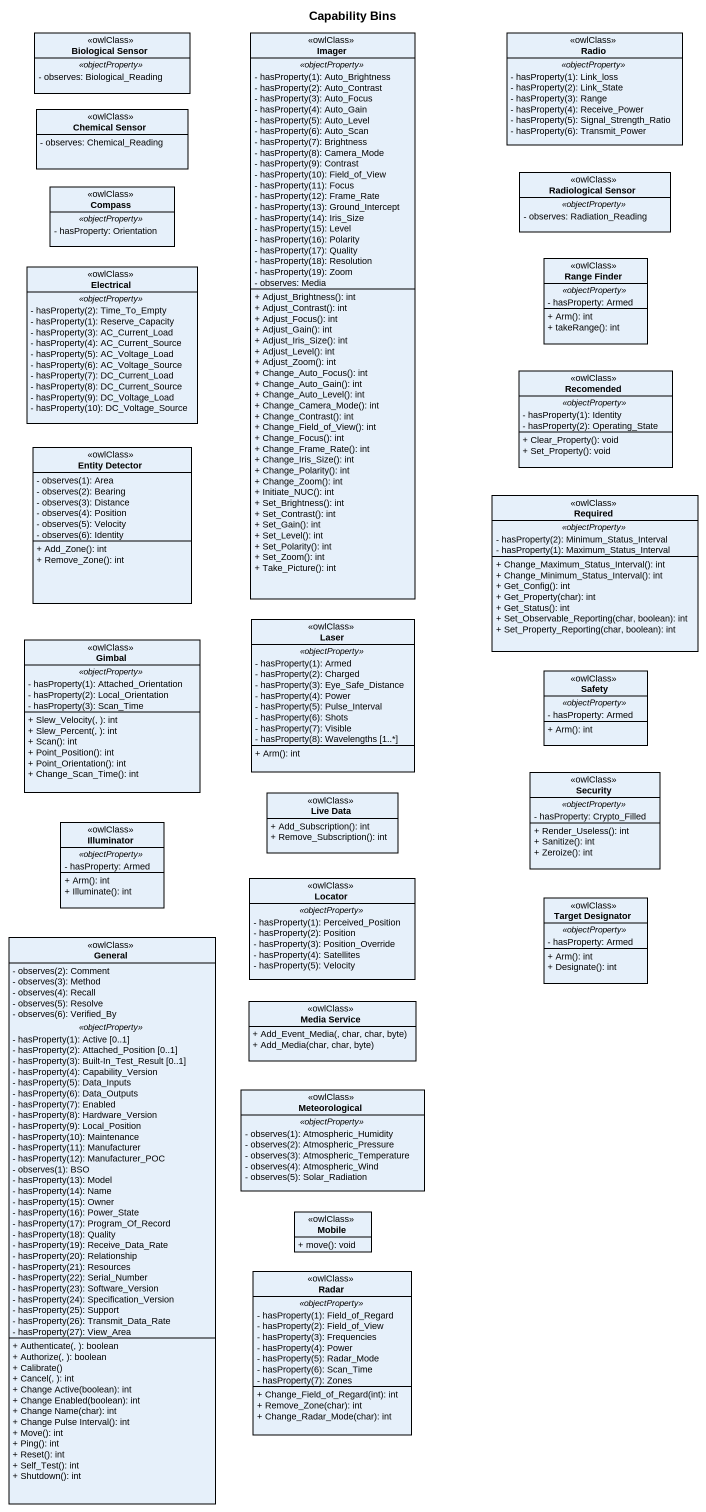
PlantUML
@startuml
title Capability Bins
hide circle
hide empty members
skinparam classAttributeIconSize 0
class "Biological Sensor" as Biological_Sensor <<owlClass>> {
  .. <<objectProperty>> ..
  - observes: Biological_Reading
}
class Imager <<owlClass>> {
  .. <<objectProperty>> ..
  {field} - hasProperty(1): Auto_Brightness
  {field} - hasProperty(2): Auto_Contrast
  {field} - hasProperty(3): Auto_Focus
  {field} - hasProperty(4): Auto_Gain
  {field} - hasProperty(5): Auto_Level
  {field} - hasProperty(6): Auto_Scan
  {field} - hasProperty(7): Brightness
  {field} - hasProperty(8): Camera_Mode
  {field} - hasProperty(9): Contrast
  {field} - hasProperty(10): Field_of_View
  {field} - hasProperty(11): Focus
  {field} - hasProperty(12): Frame_Rate
  {field} - hasProperty(13): Ground_Intercept
  {field} - hasProperty(14): Iris_Size
  {field} - hasProperty(15): Level
  {field} - hasProperty(16): Polarity
  {field} - hasProperty(17): Quality
  {field} - hasProperty(18): Resolution
  {field} - hasProperty(19): Zoom
  - observes: Media
  --
  + Adjust_Brightness(): int
  + Adjust_Contrast(): int
  + Adjust_Focus(): int
  + Adjust_Gain(): int
  + Adjust_Iris_Size(): int
  + Adjust_Level(): int
  + Adjust_Zoom(): int
  + Change_Auto_Focus(): int
  + Change_Auto_Gain(): int
  + Change_Auto_Level(): int
  + Change_Camera_Mode(): int
  + Change_Contrast(): int
  + Change_Field_of_View(): int
  + Change_Focus(): int
  + Change_Frame_Rate(): int
  + Change_Iris_Size(): int
  + Change_Polarity(): int
  + Change_Zoom(): int
  + Initiate_NUC(): int
  + Set_Brightness(): int
  + Set_Contrast(): int
  + Set_Gain(): int
  + Set_Level(): int
  + Set_Polarity(): int
  + Set_Zoom(): int
  + Take_Picture(): int
}
class Radio <<owlClass>> {
  .. <<objectProperty>> ..
  {field} - hasProperty(1): Link_loss
  {field} - hasProperty(2): Link_State
  {field} - hasProperty(3): Range
  {field} - hasProperty(4): Receive_Power
  {field} - hasProperty(5): Signal_Strength_Ratio
  {field} - hasProperty(6): Transmit_Power
}
class "Chemical Sensor" as Chemical_Sensor <<owlClass>> {
  - observes: Chemical_Reading
}
class "Radiological Sensor" as Radiological_Sensor <<owlClass>> {
  .. <<objectProperty>> ..
  - observes: Radiation_Reading
}
class Compass <<owlClass>> {
  .. <<objectProperty>> ..
  - hasProperty: Orientation
}
class "Range Finder" as Range_Finder <<owlClass>> {
  .. <<objectProperty>> ..
  - hasProperty: Armed
  --
  + Arm(): int
  + takeRange(): int
}
class Electrical <<owlClass>> {
  .. <<objectProperty>> ..
  {field} - hasProperty(2): Time_To_Empty
  {field} - hasProperty(1): Reserve_Capacity
  {field} - hasProperty(3): AC_Current_Load
  {field} - hasProperty(4): AC_Current_Source
  {field} - hasProperty(5): AC_Voltage_Load
  {field} - hasProperty(6): AC_Voltage_Source
  {field} - hasProperty(7): DC_Current_Load
  {field} - hasProperty(8): DC_Current_Source
  {field} - hasProperty(9): DC_Voltage_Load
  {field} - hasProperty(10): DC_Voltage_Source
}
class Recomended <<owlClass>> {
  .. <<objectProperty>> ..
  {field} - hasProperty(1): Identity
  {field} - hasProperty(2): Operating_State
  --
  + Clear_Property(): void
  + Set_Property(): void
}
class "Entity Detector" as Entity_Detector <<owlClass>> {
  {field} - observes(1): Area
  {field} - observes(2): Bearing
  {field} - observes(3): Distance
  {field} - observes(4): Position
  {field} - observes(5): Velocity
  {field} - observes(6): Identity
  + Add_Zone(): int
  + Remove_Zone(): int
}
class Required <<owlClass>> {
  .. <<objectProperty>> ..
  {field} - hasProperty(2): Minimum_Status_Interval
  {field} - hasProperty(1): Maximum_Status_Interval
  --
  + Change_Maximum_Status_Interval(): int
  + Change_Minimum_Status_Interval(): int
  + Get_Config(): int
  + Get_Property(char): int
  + Get_Status(): int
  + Set_Observable_Reporting(char, boolean): int
  + Set_Property_Reporting(char, boolean): int
}
class Gimbal <<owlClass>> {
  .. <<objectProperty>> ..
  {field} - hasProperty(1): Attached_Orientation
  {field} - hasProperty(2): Local_Orientation
  {field} - hasProperty(3): Scan_Time
  --
  + Slew_Velocity(, ): int
  + Slew_Percent(, ): int
  + Scan(): int
  + Point_Position(): int
  + Point_Orientation(): int
  + Change_Scan_Time(): int
}
class Laser <<owlClass>> {
  .. <<objectProperty>> ..
  {field} - hasProperty(1): Armed
  {field} - hasProperty(2): Charged
  {field} - hasProperty(3): Eye_Safe_Distance
  {field} - hasProperty(4): Power
  {field} - hasProperty(5): Pulse_Interval
  {field} - hasProperty(6): Shots
  {field} - hasProperty(7): Visible
  {field} - hasProperty(8): Wavelengths [1..*]
  --
  + Arm(): int
}
class Safety <<owlClass>> {
  .. <<objectProperty>> ..
  - hasProperty: Armed
  --
  + Arm(): int
}
class "Live Data" as Live_Data <<owlClass>> {
  + Add_Subscription(): int
  + Remove_Subscription(): int
}
class Security <<owlClass>> {
  .. <<objectProperty>> ..
  - hasProperty: Crypto_Filled
  --
  + Render_Useless(): int
  + Sanitize(): int
  + Zeroize(): int
}
class Illuminator <<owlClass>> {
  .. <<objectProperty>> ..
  - hasProperty: Armed
  --
  + Arm(): int
  + Illuminate(): int
}
class Locator <<owlClass>> {
  .. <<objectProperty>> ..
  {field} - hasProperty(1): Perceived_Position
  {field} - hasProperty(2): Position
  {field} - hasProperty(3): Position_Override
  {field} - hasProperty(4): Satellites
  {field} - hasProperty(5): Velocity
}
class "Target Designator" as Target_Designator <<owlClass>> {
  .. <<objectProperty>> ..
  - hasProperty: Armed
  --
  + Arm(): int
  + Designate(): int
}
class General <<owlClass>> {
  {field} - observes(2): Comment
  {field} - observes(3): Method
  {field} - observes(4): Recall
  {field} - observes(5): Resolve
  {field} - observes(6): Verified_By
  .. <<objectProperty>> ..
  {field} - hasProperty(1): Active [0..1]
  {field} - hasProperty(2): Attached_Position [0..1]
  {field} - hasProperty(3): Built-In_Test_Result [0..1]
  {field} - hasProperty(4): Capability_Version
  {field} - hasProperty(5): Data_Inputs
  {field} - hasProperty(6): Data_Outputs
  {field} - hasProperty(7): Enabled
  {field} - hasProperty(8): Hardware_Version
  {field} - hasProperty(9): Local_Position
  {field} - hasProperty(10): Maintenance
  {field} - hasProperty(11): Manufacturer
  {field} - hasProperty(12): Manufacturer_POC
  {field} - observes(1): BSO
  {field} - hasProperty(13): Model
  {field} - hasProperty(14): Name
  {field} - hasProperty(15): Owner
  {field} - hasProperty(16): Power_State
  {field} - hasProperty(17): Program_Of_Record
  {field} - hasProperty(18): Quality
  {field} - hasProperty(19): Receive_Data_Rate
  {field} - hasProperty(20): Relationship
  {field} - hasProperty(21): Resources
  {field} - hasProperty(22): Serial_Number
  {field} - hasProperty(23): Software_Version
  {field} - hasProperty(24): Specification_Version
  {field} - hasProperty(25): Support
  {field} - hasProperty(26): Transmit_Data_Rate
  {field} - hasProperty(27): View_Area
  --
  + Authenticate(, ): boolean
  + Authorize(, ): boolean
  + Calibrate()
  + Cancel(, ): int
  + Change Active(boolean): int
  + Change Enabled(boolean): int
  + Change Name(char): int
  + Change Pulse Interval(): int
  + Move(): int
  + Ping(): int
  + Reset(): int
  + Self_Test(): int
  + Shutdown(): int
}
class "Media Service" as Media_Service <<owlClass>> {
  + Add_Event_Media(, char, char, byte)
  + Add_Media(char, char, byte)
}
class Meteorological <<owlClass>> {
  .. <<objectProperty>> ..
  {field} - observes(1): Atmospheric_Humidity
  {field} - observes(2): Atmospheric_Pressure
  {field} - observes(3): Atmospheric_Temperature
  {field} - observes(4): Atmospheric_Wind
  {field} - observes(5): Solar_Radiation
}
class Mobile <<owlClass>> {
  + move(): void
}
class Radar <<owlClass>> {
  .. <<objectProperty>> ..
  {field} - hasProperty(1): Field_of_Regard
  {field} - hasProperty(2): Field_of_View
  {field} - hasProperty(3): Frequencies
  {field} - hasProperty(4): Power
  {field} - hasProperty(5): Radar_Mode
  {field} - hasProperty(6): Scan_Time
  {field} - hasProperty(7): Zones
  --
  + Change_Field_of_Regard(int): int
  + Remove_Zone(char): int
  + Change_Radar_Mode(char): int
}
@enduml
